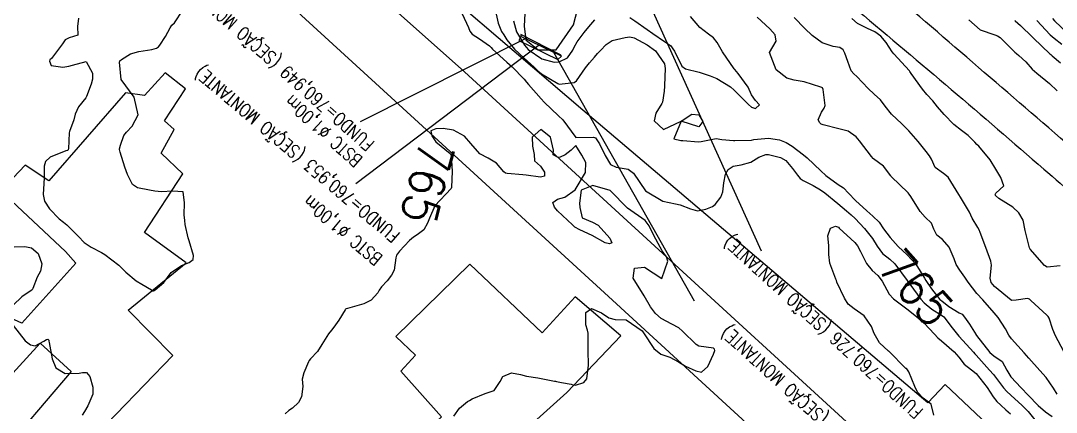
# Model space of a CAD drawing. Header units: metres. Extents: x 307586 to 320046, y 7427249 to 7434250.
# Drawn here: x 318728.1 to 318846.3, y 7429879.1 to 7429923.8 of the extents above; entities that cross this region are included whole.
import ezdxf
from ezdxf.enums import TextEntityAlignment as Align

# ---------------------------------------------------------------- set-up
doc = ezdxf.new("R2010")
doc.units = ezdxf.units.M
doc.header["$MEASUREMENT"] = 0
doc.linetypes.add('CONTINUO', pattern=[0])
for name, color, linetype in [('BUEIRO', 151, 'Continuous'), ('Cotas', 45, 'Continuous'), ('Curvas de Nivel 1m', 11, 'Continuous'), ('Curvas de Nivel 5m', 15, 'Continuous'), ('Divisa', 42, 'FENCELINE2'), ('Edificações', 30, 'Continuous'), ('Hidrografia', 140, 'Continuous'), ('Linha Férrea', 20, 'Continuous'), ('TEXTO', 45, 'Continuous'), ('Vias Primárias', 230, 'Continuous')]:
    doc.layers.add(name, color=color, linetype=linetype)
doc.styles.add('ROMANS', font='romans', dxfattribs={"height": 0.2})
doc.styles.add('Style-STANDARD', font='STANDARD.shx')
doc.linetypes.add('FENCELINE2', pattern='A,0.25,-0.1,[132,ltypeshp.shx,S=0.1,R=0,X=-0.1,Y=0],-0.1,1', length=1.45)

msp = doc.modelspace()

# ---------------------------------------------------------------- linework, layer by layer
at = {"layer": 'BUEIRO', "linetype": 'CONTINUO'}
for points in [[(318785.16, 7429922.04, 763.26), (318784.94, 7429921.59, 763.26), (318789.39, 7429919.41, 763.25), (318789.79, 7429919.77, 763.24)], [(318789.79, 7429919.77, 763.24), (318789.7, 7429919.93, 761.42), (318785.15, 7429922.27, 761.71), (318785.16, 7429922.04, 763.26)], [(318789.79, 7429919.77, 763.24), (318785.16, 7429922.04, 763.26)]]:
    msp.add_polyline3d(points, dxfattribs=at)
at = {"layer": 'Curvas de Nivel 1m', "flags": 128}
for points, elevation in [([(318782.34, 7429924.6), (318782.57, 7429923.56), (318782.96, 7429922.59), (318783.21, 7429922.21), (318783.58, 7429921.67), (318784.43, 7429920.57), (318785.56, 7429919.55), (318786.69, 7429918.54), (318787.11, 7429918.1), (318787.54, 7429917.76), (318789.39, 7429916.65), (318789.52, 7429916.6), (318791.25, 7429916.77), (318791.53, 7429916.95), (318792.55, 7429918.47), (318793, 7429919.02), (318793.56, 7429919.69), (318793.91, 7429920.11), (318794.25, 7429920.45), (318794.91, 7429921.11), (318795.58, 7429921.59), (318797.08, 7429921.91), (318797.59, 7429921.99), (318798.12, 7429921.87), (318799.58, 7429921.1), (318800.53, 7429920.38), (318801.55, 7429918.92), (318801.66, 7429918.37), (318801.58, 7429916.42), (318801.57, 7429916.37), (318801.52, 7429915.79), (318801.34, 7429914.54), (318801.28, 7429914.37), (318800.58, 7429913.29), (318800.38, 7429912.38), (318801.46, 7429911.4), (318803.47, 7429912.34), (318804.67, 7429913.14), (318805.48, 7429913.09), (318805.94, 7429912.31), (318805.47, 7429911.72), (318803.47, 7429912.34), (318802.65, 7429910.35), (318803.45, 7429910.15), (318803.66, 7429910.13), (318805.45, 7429910.01), (318805.74, 7429910.03), (318807.07, 7429910.3), (318807.45, 7429910.36), (318808.1, 7429910.28), (318809.45, 7429910.14), (318809.58, 7429910.14), (318811.45, 7429910.19), (318811.5, 7429910.2), (318811.76, 7429910.25), (318813.45, 7429910.4), (318814.71, 7429910.21), (318815.45, 7429909.92), (318816.14, 7429909.49), (318817.43, 7429908.52), (318817.85, 7429908.17), (318819.41, 7429906.69), (318819.99, 7429906.14), (318821.39, 7429905.13), (318821.99, 7429904.72), (318822.57, 7429904.11), (318823.37, 7429903.27), (318824.67, 7429902.09), (318825.35, 7429901.5), (318826.07, 7429900.8), (318826.59, 7429900.06), (318827.32, 7429899.05), (318828.25, 7429898.04), (318829.29, 7429897.07), (318830.28, 7429896.02), (318831.27, 7429894.4), (318831.39, 7429894.13), (318831.47, 7429894.01), (318832.06, 7429893.19), (318833.02, 7429891.98), (318833.13, 7429891.88), (318833.23, 7429891.8), (318834.03, 7429891.17), (318835.22, 7429890.44), (318835.54, 7429890.28), (318835.81, 7429889.95), (318836.4, 7429889.14), (318837.14, 7429887.93), (318837.16, 7429887.9), (318837.19, 7429887.86), (318838.7, 7429885.91), (318839.16, 7429885.53), (318840.13, 7429884.87), (318840.66, 7429883.89), (318841.13, 7429883.11), (318842.29, 7429881.87), (318843.1, 7429881.05), (318844.24, 7429879.85), (318845.09, 7429879.13), (318845.85, 7429878.6)], 764), ([(318797.62, 7429924.2), (318798.19, 7429923.83), (318799.6, 7429922.84), (318800.23, 7429922.38), (318801.58, 7429921.48), (318802.24, 7429921.02), (318802.71, 7429920.35), (318803.55, 7429918.64), (318803.95, 7429918.34), (318805.54, 7429917.96), (318806.79, 7429917.55), (318807.53, 7429917.25), (318809.11, 7429916.27), (318809.52, 7429915.92), (318811.16, 7429914.25), (318811.5, 7429913.94), (318811.95, 7429913.79), (318812.4, 7429914.24), (318811.97, 7429914.71), (318811.51, 7429915.36), (318811.12, 7429916.25), (318809.99, 7429917.82), (318809.6, 7429918.27), (318809.54, 7429918.33), (318808.19, 7429920.28), (318807.58, 7429921.35), (318807.18, 7429921.89), (318806.58, 7429922.31), (318805.6, 7429923.08), (318804.54, 7429924.33)], 763), ([(318784.33, 7429923.84), (318784.67, 7429922.57), (318785.58, 7429921.06), (318785.8, 7429920.78), (318786.01, 7429920.55), (318787.56, 7429919.48), (318788.98, 7429919.09), (318789.55, 7429919.14), (318790.48, 7429919.58), (318791.1, 7429920.49), (318791.25, 7429920.82), (318791.58, 7429921.41), (318792.39, 7429922.48), (318792.93, 7429923.14), (318793.62, 7429923.95)], 763), ([(318846.42, 7429881.13), (318845.99, 7429881.83), (318845.13, 7429883.05), (318844.41, 7429883.85), (318843.16, 7429885.27), (318842.62, 7429885.87), (318841.19, 7429887.49), (318840.9, 7429887.89), (318840.49, 7429888.61), (318839.66, 7429889.91), (318839.22, 7429890.45), (318837.92, 7429891.92), (318837.24, 7429892.65), (318836.23, 7429893.95), (318835.86, 7429894.54), (318835.28, 7429895.33), (318834.89, 7429895.96), (318834.66, 7429896.6), (318834.09, 7429897.97), (318833.32, 7429898.83), (318832.68, 7429899.34), (318832.33, 7429900), (318832.04, 7429900.7), (318831.35, 7429901.39), (318830.78, 7429902.02), (318829.68, 7429903.73), (318829.49, 7429904.03), (318829.38, 7429904.16), (318827.45, 7429906.05), (318827.4, 7429906.11), (318826.56, 7429907.21), (318825.42, 7429908.05), (318825.39, 7429908.08), (318825.21, 7429908.3), (318823.85, 7429910.1), (318823.46, 7429910.58), (318822.55, 7429911.2), (318821.47, 7429911.49), (318819.69, 7429911.92), (318819.47, 7429912.02), (318819.29, 7429912.15), (318819.12, 7429912.51), (318819.49, 7429913.4), (318819.8, 7429913.85), (318819.9, 7429914.15), (318819.69, 7429915.98), (318819.6, 7429916.15), (318819.52, 7429916.21), (318819.41, 7429916.26), (318817.53, 7429916.85), (318816.38, 7429917.04), (318815.53, 7429917.28), (318814.32, 7429918.21), (318813.57, 7429920.22), (318814.3, 7429921.5), (318814.21, 7429922.21), (318813.6, 7429922.92), (318812.15, 7429924.24)], 764), ([(318846.76, 7429895.82), (318845.28, 7429895.67), (318844.94, 7429895.84), (318843.31, 7429897.74), (318843.25, 7429897.86), (318842.85, 7429899.39), (318842.75, 7429899.87), (318842.51, 7429901.03), (318842.01, 7429901.88), (318841.36, 7429902.53), (318839.75, 7429903.53), (318839.38, 7429903.87), (318839.35, 7429903.91), (318839.32, 7429903.98), (318839.39, 7429904.14), (318840.33, 7429904.97), (318839.96, 7429905.9), (318839.42, 7429906.88), (318838.77, 7429907.92), (318837.45, 7429909.48), (318837.22, 7429909.7), (318837, 7429909.94), (318836.24, 7429910.73), (318835.47, 7429911.29), (318834.61, 7429911.97), (318833.49, 7429913.11), (318832.75, 7429913.99), (318832.2, 7429914.69), (318831.52, 7429915.42), (318831.01, 7429916.02), (318829.75, 7429917.81), (318829.6, 7429918.03), (318829.54, 7429918.1), (318827.77, 7429920.05), (318827.58, 7429920.28), (318826.86, 7429921.34), (318826.27, 7429922.07), (318825.6, 7429922.56), (318824.73, 7429922.96), (318823.61, 7429923.53), (318822.97, 7429924.11)], 766), ([(318836.32, 7429923.95), (318837.61, 7429922.81), (318839.27, 7429922.24), (318839.6, 7429922.13), (318839.88, 7429921.91), (318841.58, 7429920.24), (318841.77, 7429920.08), (318842.03, 7429919.88), (318842.82, 7429919.13), (318843.56, 7429918.32), (318844.07, 7429917.85), (318845.54, 7429916.67), (318846.42, 7429915.83)], 766), ([(318844.1, 7429923.86), (318845.6, 7429922.24), (318846.05, 7429921.83), (318846.93, 7429921.16)], 764), ([(318845.88, 7429924.09), (318846.1, 7429923.83), (318847.6, 7429922.43)], 763), ([(318832.31, 7429878.76), (318832.02, 7429879.99), (318831.1, 7429880.7), (318830.46, 7429881.36), (318830.14, 7429882.01), (318829.47, 7429883.69), (318829.25, 7429884.03), (318829.19, 7429884.07), (318829.14, 7429884.1), (318827.2, 7429886.05), (318827.16, 7429886.08), (318826.11, 7429887), (318825.51, 7429888.08), (318825.19, 7429888.88), (318824.36, 7429890.09), (318823.22, 7429890.92), (318822.55, 7429891.43), (318822.12, 7429892.12), (318821.26, 7429893.97), (318821.19, 7429894.13), (318821.12, 7429894.28), (318820.46, 7429896.14), (318820.33, 7429897.1), (318820.35, 7429898.14), (318820.23, 7429899.23), (318820.51, 7429900.14), (318821.1, 7429900.36), (318821.33, 7429900.29), (318821.42, 7429900.22), (318821.53, 7429900.13), (318823.31, 7429898.5), (318823.62, 7429898.1), (318823.95, 7429897.44), (318824.65, 7429896.09), (318825.27, 7429895.28), (318825.91, 7429894.71), (318826.44, 7429894.06), (318827.24, 7429892.58), (318827.7, 7429892.05), (318829.22, 7429890.89), (318830.33, 7429890.02), (318831.2, 7429889.27), (318832.41, 7429887.99), (318832.78, 7429887.58), (318833.18, 7429887.23), (318834.66, 7429885.97), (318835.16, 7429885.37), (318835.79, 7429884.59), (318836.62, 7429883.94), (318837.14, 7429883.51), (318838.41, 7429881.92), (318839.1, 7429880.84), (318839.51, 7429880.32), (318839.96, 7429879.9), (318840.55, 7429879.35), (318841.08, 7429878.89)], 766), ([(318727.29, 7429898), (318728.52, 7429898.01), (318729.29, 7429897.86), (318730.04, 7429897.22), (318730.46, 7429896.03), (318730.33, 7429895.22), (318729.95, 7429894.52), (318729.43, 7429893.23), (318729.37, 7429893.09), (318729.23, 7429892.98), (318728.19, 7429892.27), (318727.2, 7429891.31)], 766), ([(318727.18, 7429888.98), (318728.58, 7429887.24), (318729.16, 7429886.78), (318729.72, 7429886.66), (318730.7, 7429887.21), (318730.99, 7429887.39), (318731.16, 7429887.42), (318731.26, 7429887.31), (318731.28, 7429887.21), (318731.3, 7429887.07), (318731.63, 7429885.2), (318732.08, 7429884.15), (318733.12, 7429883.51), (318734.74, 7429883.54), (318735.12, 7429883.62), (318735.57, 7429883.61), (318735.94, 7429883.15), (318736.29, 7429881.95), (318736.29, 7429881.14), (318735.73, 7429879.81), (318735.35, 7429879.16), (318735.06, 7429878.73)], 766)]:
    msp.add_lwpolyline(points, dxfattribs=dict(at, elevation=elevation))
at = {"layer": 'Curvas de Nivel 5m', "elevation": 765, "flags": 128}
for points in [[(318734.65, 7429924.12), (318734.52, 7429923.17), (318734.57, 7429922.18), (318733.57, 7429921.9), (318733.12, 7429921.64), (318732.81, 7429921.19), (318731.55, 7429919.53), (318731.39, 7429919.36), (318731.35, 7429919.21), (318731.54, 7429918.72), (318732.87, 7429918.52), (318733.54, 7429918.66), (318733.97, 7429918.74), (318735.54, 7429919.16), (318736.24, 7429917.86), (318736.26, 7429917.15), (318736.08, 7429916.59), (318735.57, 7429915.16), (318735.49, 7429915.02), (318734.64, 7429914.01), (318734.26, 7429913.17), (318734.12, 7429912.51), (318733.63, 7429911.18), (318733.59, 7429911.03), (318733.5, 7429909.18), (318733.49, 7429909.11), (318733.42, 7429909.02), (318733.21, 7429908.97), (318731.41, 7429908.25), (318730.89, 7429907.74), (318730.75, 7429907.22), (318730.73, 7429905.87), (318730.69, 7429905.22), (318730.6, 7429903.97), (318730.76, 7429903.22), (318731.34, 7429902.35), (318732.46, 7429901.19), (318732.94, 7429900.81), (318733.32, 7429900.5), (318734.64, 7429899.17), (318735.3, 7429898.5), (318736.08, 7429897.94), (318737.28, 7429897.34), (318737.67, 7429897.13), (318739.26, 7429895.89), (318740.07, 7429895.1), (318741.24, 7429894.12), (318741.88, 7429893.72), (318742.98, 7429893.06), (318743.14, 7429892.97), (318743.23, 7429892.96), (318743.3, 7429892.99), (318743.4, 7429893.06), (318744.38, 7429893.91), (318745.25, 7429895.04), (318746.42, 7429895.86), (318747.27, 7429896.2), (318747.73, 7429896.55), (318747.77, 7429897.01), (318747.3, 7429898.69), (318747.21, 7429898.92), (318747.19, 7429899.01), (318746.85, 7429900.55), (318746.78, 7429901.02), (318746.71, 7429901.64), (318746.76, 7429903.02), (318746.61, 7429904.27), (318745.37, 7429904.34), (318744.13, 7429904.28), (318743.37, 7429904.37), (318742.75, 7429904.45), (318741.37, 7429904.75), (318740.83, 7429905.1), (318740.24, 7429906.25), (318739.96, 7429907.1), (318739.42, 7429908.83), (318739.34, 7429909.11), (318739.32, 7429909.21), (318739.43, 7429909.6), (318739.82, 7429910.72), (318740.13, 7429911.1), (318740.78, 7429911.77), (318741.47, 7429913.09), (318741, 7429915.09), (318739.52, 7429917.11), (318739.34, 7429919.11), (318739.38, 7429919.27), (318739.55, 7429919.41), (318740.59, 7429920.06), (318741.56, 7429920.32), (318743.03, 7429920.54), (318743.56, 7429920.7), (318743.78, 7429920.84), (318743.95, 7429921.06), (318744.58, 7429922.05), (318745.13, 7429923.04), (318745.32, 7429923.32), (318745.6, 7429923.58), (318746.55, 7429925.03)], [(318778.47, 7429924.64), (318779.17, 7429923.06), (318779.34, 7429922.63), (318779.59, 7429922.29), (318780.45, 7429921.76), (318781.58, 7429920.97), (318781.76, 7429920.79), (318781.93, 7429920.6), (318783.55, 7429919.12), (318784.19, 7429918.57), (318785.53, 7429917.14), (318785.79, 7429916.82), (318786.03, 7429916.55), (318787.5, 7429914.91), (318787.84, 7429914.53), (318789.48, 7429912.98), (318789.97, 7429912.51), (318791.45, 7429910.49), (318793.45, 7429910.52), (318793.67, 7429910.46), (318794.15, 7429909.75), (318794.78, 7429908.45), (318795.41, 7429907.41), (318796.06, 7429907.08), (318797.41, 7429906.87), (318798.04, 7429906.4), (318799.38, 7429904.39), (318801.37, 7429903.23), (318802.81, 7429902.9), (318803.36, 7429902.78), (318804.53, 7429902.33), (318805.35, 7429902.09), (318806.28, 7429902.31), (318807.03, 7429902.62), (318807.36, 7429902.83), (318808.01, 7429903.65), (318808.21, 7429904.28), (318808.35, 7429905.32), (318808.52, 7429906.28), (318808.84, 7429906.85), (318809.41, 7429907.23), (318810.32, 7429907.36), (318811.42, 7429907.66), (318812.35, 7429908.24), (318813.12, 7429908.53), (318813.43, 7429908.55), (318814.83, 7429908.21), (318815.42, 7429907.85), (318816.18, 7429906.96), (318816.75, 7429906.18), (318817.04, 7429905.81), (318817.4, 7429905.59), (318818.53, 7429905.02), (318819.39, 7429904.49), (318819.86, 7429904.15), (318821.37, 7429902.96), (318822.36, 7429902.11), (318822.89, 7429901.65), (318823.34, 7429901.22), (318824.39, 7429900.09), (318825.32, 7429898.93), (318825.86, 7429898.07), (318826.46, 7429897.23), (318827.29, 7429896.57), (318827.88, 7429896.04), (318829.26, 7429894.16), (318829.35, 7429894.03), (318829.57, 7429893.71), (318830.83, 7429892.01), (318831.23, 7429891.57), (318832.09, 7429890.87), (318833.21, 7429890.18), (318833.46, 7429889.98), (318834.43, 7429888.74), (318835.01, 7429887.96), (318835.18, 7429887.77), (318836.07, 7429886.84), (318836.84, 7429885.93), (318836.99, 7429885.76), (318837.16, 7429885.59), (318838.69, 7429883.91), (318839.14, 7429883.39), (318840.29, 7429881.89), (318840.67, 7429881.44), (318841.1, 7429881.05), (318842.42, 7429879.87), (318843.09, 7429879.15), (318844.17, 7429877.85)], [(318847.17, 7429886.01), (318846.22, 7429887.82), (318845.9, 7429888.53), (318845.51, 7429889.84), (318845.39, 7429890.02), (318845.22, 7429890.17), (318843.39, 7429891.86), (318843.23, 7429892), (318843.01, 7429892.09), (318841.74, 7429891.88), (318841.23, 7429891.85), (318841.16, 7429891.89), (318839.26, 7429893.44), (318838.88, 7429893.91), (318838.76, 7429894.42), (318838.9, 7429895.91), (318838.83, 7429896.37), (318838.26, 7429897.92), (318837.63, 7429899.63), (318837.51, 7429899.93), (318837.34, 7429900.21), (318836.69, 7429901.28), (318836.39, 7429901.94), (318835.38, 7429903.66), (318835.17, 7429903.96), (318834.88, 7429904.48), (318833.94, 7429905.97), (318833.41, 7429906.38), (318832.47, 7429907.05), (318832.04, 7429908), (318831.82, 7429908.4), (318831.44, 7429908.89), (318830.55, 7429910.02), (318829.47, 7429911.27), (318828.68, 7429912.04), (318827.49, 7429913.15), (318826.77, 7429914.06), (318826.24, 7429914.8), (318825.52, 7429915.43), (318824.81, 7429916.09), (318823.54, 7429917.46), (318823.19, 7429917.76), (318822.89, 7429918.11), (318822.49, 7429919.19), (318822.17, 7429920.12), (318821.95, 7429920.5), (318821.58, 7429920.76), (318820.83, 7429920.89), (318819.58, 7429921.33), (318818.44, 7429922.16), (318817.6, 7429922.96), (318816.39, 7429924.19)], [(318841.56, 7429923.89), (318841.62, 7429923.84), (318842.21, 7429923.28), (318843.59, 7429921.97), (318843.71, 7429921.86), (318845.58, 7429920.06), (318845.7, 7429919.96), (318845.85, 7429919.84), (318846.77, 7429919.03)], [(318777.51, 7429878.65), (318778.16, 7429879.55), (318779.09, 7429880.3), (318779.3, 7429880.42), (318779.61, 7429880.62), (318781.1, 7429881.24), (318782.13, 7429881.56), (318782.79, 7429882.58), (318783.12, 7429883.16), (318784.11, 7429883.58), (318785.12, 7429883.38), (318785.79, 7429883.22), (318787.12, 7429883.01), (318788.99, 7429882.63), (318789.11, 7429882.62), (318789.22, 7429882.61), (318789.81, 7429882.5), (318790.91, 7429882.28), (318791.11, 7429882.23), (318791.4, 7429882.19), (318792.36, 7429882.47), (318792.7, 7429882.89), (318792.88, 7429884.46), (318792.84, 7429886.15), (318792.84, 7429886.46), (318792.84, 7429888.12), (318792.78, 7429888.47), (318792.6, 7429889.06), (318792.6, 7429890.47), (318793.22, 7429890.94), (318794.39, 7429890.45), (318795.2, 7429889.86), (318795.93, 7429889.7), (318797.2, 7429889.66), (318799.01, 7429888.39), (318799.18, 7429888.16), (318800.34, 7429886.38), (318801.16, 7429885.72), (318802.17, 7429885.37), (318803.15, 7429884.83), (318803.96, 7429884.33), (318805.14, 7429883.82), (318805.79, 7429883.65), (318806.52, 7429884.3), (318807.16, 7429885.71), (318807.3, 7429886.15), (318807.28, 7429886.29), (318807.16, 7429886.4), (318805.5, 7429886.65), (318805.17, 7429886.81), (318803.62, 7429888.34), (318803.19, 7429888.74), (318802.4, 7429889.15), (318801.2, 7429889.79), (318800.52, 7429890.38), (318799.97, 7429891.13), (318799.23, 7429892.39), (318797.97, 7429894.4), (318798.14, 7429895.54), (318799.28, 7429895.68), (318801.26, 7429894.37), (318801.96, 7429896.36), (318801.78, 7429896.85), (318801.29, 7429897.55), (318800.83, 7429898.37), (318800.32, 7429899.38), (318799.81, 7429900.39), (318799.34, 7429900.99), (318797.35, 7429902.41), (318795.38, 7429904.44), (318793.39, 7429905.02), (318792.06, 7429904.48), (318791.87, 7429902.99), (318791.9, 7429902.48), (318792.15, 7429901.29), (318793.34, 7429900.8), (318794.01, 7429900.45), (318795.31, 7429898.98), (318795.55, 7429898.44), (318795.3, 7429898.34), (318794.8, 7429898.44), (318793.32, 7429899.29), (318791.88, 7429899.92), (318791.33, 7429900.25), (318791.05, 7429900.49), (318789.35, 7429902.1), (318789.01, 7429902.51), (318788.82, 7429903.06), (318789.36, 7429903.45), (318790.2, 7429903.67), (318791.37, 7429904.49), (318792.54, 7429906.47), (318792.57, 7429907.63), (318792.11, 7429908.48), (318791.44, 7429909.58), (318790.9, 7429909.03), (318790.22, 7429908.5), (318789.67, 7429908.26), (318789.42, 7429908.19), (318788.85, 7429908.52), (318788.89, 7429909.06), (318788.56, 7429910.52), (318787.46, 7429911.42), (318786.46, 7429910.54), (318786.48, 7429909.5), (318786.69, 7429908.54), (318786.72, 7429907.84), (318787.41, 7429907.2), (318787.85, 7429906.53), (318787.85, 7429906.07), (318787.39, 7429905.97), (318785.77, 7429906.18), (318785.4, 7429906.23), (318783.61, 7429906.37), (318783.4, 7429906.43), (318783.23, 7429906.58), (318782.38, 7429907.57), (318781.42, 7429908.12), (318780.47, 7429908.62), (318779.44, 7429909.8), (318778.71, 7429910.64), (318777.46, 7429911.34), (318776.3, 7429911.51), (318775.46, 7429911.49), (318774.88, 7429911.27), (318774.98, 7429910.68), (318775.44, 7429910), (318777.09, 7429908.65), (318777.21, 7429908.45), (318777.31, 7429906.65), (318777.25, 7429904.78), (318777.21, 7429904.65), (318775.35, 7429902.68), (318774.74, 7429901.28), (318774.51, 7429900.69), (318774.09, 7429899.92), (318773.31, 7429899.38), (318772.9, 7429899.11), (318772.45, 7429898.71), (318771.29, 7429897.49), (318770.98, 7429897.04), (318770.9, 7429896.73), (318770.68, 7429895.32), (318770.41, 7429894.74), (318769.88, 7429894.11), (318769.24, 7429893.42), (318768.97, 7429893.02), (318768.82, 7429892.75), (318768.08, 7429891.91), (318767.22, 7429891.48), (318765.36, 7429890.94), (318765.21, 7429890.9), (318765.15, 7429890.86), (318765.1, 7429890.8), (318764.38, 7429889.62), (318763.82, 7429888.81), (318763.53, 7429888.47), (318763.18, 7429888.04), (318762.45, 7429886.83), (318761.95, 7429886.04), (318761.14, 7429885.18), (318760.98, 7429885), (318760.91, 7429884.85), (318760.38, 7429883.6), (318760.18, 7429882.86), (318760.26, 7429882.02), (318760.1, 7429880.85), (318759.77, 7429880.18), (318759.07, 7429879.53), (318758.67, 7429879.27), (318758.25, 7429878.88)]]:
    msp.add_lwpolyline(points, dxfattribs=at)
at = {"layer": 'Divisa'}
msp.add_lwpolyline([(318936.74, 7429752.2), (318924.61, 7429771.41), (318893.79, 7429816.08), (318885.48, 7429826.04), (318872.83, 7429839.72), (318838.13, 7429874.27), (318839.85, 7429876.35), (318833.62, 7429882.24), (318831.63, 7429880.14), (318792.24, 7429913.6), (318768.97, 7429933.53), (318759.79, 7429940.28), (318746.8, 7429951.78), (318718.1, 7429978.99), (318695.86, 7429998.18), (318663.16, 7430022.12), (318644.56, 7430035.13), (318629.96, 7430042.88), (318613.12, 7430051.23), (318603.39, 7430066.31), (318589.34, 7430091.98)], dxfattribs=at)
at = {"layer": 'Edificações'}
for points in [[(318745.43, 7429885.57), (318740.31, 7429890.76), (318746.94, 7429896.18), (318742.19, 7429899.64), (318746.56, 7429906.34), (318744.08, 7429908.7), (318745.59, 7429911.4), (318744.46, 7429912.38), (318746.87, 7429916.07), (318744.53, 7429917.87), (318742.2, 7429915.31), (318740.01, 7429915.61), (318731.28, 7429905.54), (318728.56, 7429907.32), (318725.77, 7429904.39), (318733.15, 7429897.47), (318734.35, 7429896.12), (318728.18, 7429889.26), (318726.52, 7429890.01)], [(318745.59, 7429822.95), (318759.54, 7429838.21), (318776.22, 7429855.34), (318769.61, 7429862.74), (318776.29, 7429868.62), (318790.4, 7429881.34), (318796.57, 7429887.8), (318791.36, 7429892.28), (318787.61, 7429888.17), (318779.32, 7429896.02), (318770.87, 7429887.73), (318773.15, 7429885.6), (318771.46, 7429883.77), (318776.09, 7429878.56), (318765.07, 7429868.36), (318765.57, 7429867.17), (318758.45, 7429857.34), (318747.72, 7429846.68), (318745.44, 7429846.29), (318735.45, 7429835.95), (318739.05, 7429832.36), (318736.56, 7429828.3), (318745.59, 7429822.95)], [(318722.76, 7429878.78), (318730.28, 7429886.98), (318733.82, 7429883.75), (318728.11, 7429877.05), (318732.48, 7429872.16), (318745.43, 7429885.57)]]:
    msp.add_lwpolyline(points, dxfattribs=at)
at = {"layer": 'Hidrografia'}
msp.add_lwpolyline([(318785.8, 7429928.28), (318785.55, 7429923.23), (318785.74, 7429921.66), (318787.13, 7429920.52), (318789.21, 7429920.52), (318791.17, 7429923.36), (318792.31, 7429927.78)], dxfattribs=at)
at = {"layer": 'Linha Férrea'}
for points in [[(318930.9, 7429825.43, 0.003669), (318914.04, 7429846.17, 0.027382), (318898.79, 7429862.71, 0.019936), (318891.81, 7429869.76, 0.023999), (318882.52, 7429878.61, -0.025461), (318872.28, 7429888.25, 0.010084), (318862.5, 7429896.99, -0.004272), (318847.47, 7429909.85, -0.000685), (318826.03, 7429928.34, 0.00651), (318808.89, 7429942.92, 0.009667), (318798.46, 7429952.05, 0.010474), (318788.47, 7429960.52, 0.002394), (318769.69, 7429976.6, 0.013875), (318759.15, 7429985.59, 0.007574), (318744.09, 7429998.63, -0.000565), (318730.12, 7430010.35, -0.001696), (318713.43, 7430023.89, 0.01145), (318697.75, 7430035.59, 0.011172), (318677.18, 7430050.23), (318658.01, 7430062.38), (318640.62, 7430072.92), (318614.68, 7430088.65)], [(318612.61, 7430085.29), (318638.57, 7430069.55), (318655.64, 7430059.14), (318675.38, 7430046.24, -0.017706), (318695.72, 7430031.9, 0.0027), (318711.28, 7430020.21, -0.018252), (318727.69, 7430007.07, 0.007557), (318741.74, 7429995.31, -0.013364), (318756.51, 7429982.66, 0.008323), (318767.58, 7429972.98, -0.004373), (318785.8, 7429957.31, 0.003978), (318795.85, 7429948.64, -0.002441), (318806.39, 7429939.62, 0.004607), (318823.64, 7429924.98, -0.005417), (318844.88, 7429906.88, 0.004272), (318859.96, 7429893.98, -0.019937), (318869.52, 7429885.26, 0.016492), (318879.94, 7429875.63, -0.023999), (318888.96, 7429867.05, 0.009413), (318896.05, 7429859.89, -0.027382), (318911, 7429843.66, -0.003669), (318927.83, 7429822.97, -0.027535), (318943.27, 7429801.35, -0.000874)]]:
    msp.add_lwpolyline(points, format="xyb", dxfattribs=at)
at = {"layer": 'TEXTO', "linetype": 'CONTINUO', "flags": 128}
for points in [[(318795.34, 7429935.81), (318812.59, 7429897.55)], [(318787.31, 7429921.07), (318766.31, 7429905.18)], [(318785.8, 7429921.85), (318766.83, 7429912.29)], [(318788.9, 7429920.26), (318804.97, 7429891.82)]]:
    msp.add_lwpolyline(points, dxfattribs=at)
at = {"layer": 'Vias Primárias', "elevation": 758.33}
for points in [[(318666.34, 7430004.57, -0.449232), (318667.52, 7430004.7, -0.039063), (318673.03, 7430000.89, -0.011211), (318681.96, 7429994.07, -0.025857), (318696.42, 7429982.42), (318705.02, 7429974.71), (318715.81, 7429964.64), (318730.47, 7429951.04), (318739.88, 7429943), (318758.78, 7429925.67), (318773.49, 7429912.19), (318795.19, 7429892.31), (318814.62, 7429874.45)], [(318666.34, 7430004.57, -0.449232), (318667.52, 7430004.7, -0.039063), (318673.03, 7430000.89, -0.011211), (318681.96, 7429994.07, -0.025857), (318696.42, 7429982.42), (318705.02, 7429974.71), (318715.81, 7429964.64), (318730.47, 7429951.04), (318739.88, 7429943), (318758.78, 7429925.67), (318773.49, 7429912.19), (318795.19, 7429892.31), (318814.62, 7429874.45)], [(318721.14, 7429970.37), (318735.75, 7429956.83), (318744.68, 7429948.82), (318763.57, 7429931.51), (318778.74, 7429918), (318800.48, 7429898.08), (318823.72, 7429876.72, 0.00418), (318860.85, 7429843.15, -0.018657), (318871.85, 7429832.62, -0.000549), (318885.4, 7429818.6, -0.047772), (318900.74, 7429799.32, -0.009135), (318910.3, 7429787.11, -0.055681), (318925.46, 7429765.71, -0.060984)], [(318721.14, 7429970.37), (318735.75, 7429956.83), (318744.68, 7429948.82), (318763.57, 7429931.51), (318778.74, 7429918), (318800.48, 7429898.08), (318823.72, 7429876.72, 0.00418), (318860.85, 7429843.15, -0.018657), (318871.85, 7429832.62, -0.000549), (318885.4, 7429818.6, -0.047772), (318900.74, 7429799.32, -0.009135), (318910.3, 7429787.11, -0.055681), (318925.46, 7429765.71, -0.060984)]]:
    msp.add_lwpolyline(points, format="xyb", dxfattribs=at)

# ---------------------------------------------------------------- texts
at = {"layer": 'Cotas', "style": 'Style-STANDARD'}
for rotation, p in [(255.7193, (318774.48, 7429905.31, 765)), (311.4633, (318830.29, 7429893.33, 765))]:
    msp.add_text('765', height=4, rotation=rotation, dxfattribs=at).set_placement(p, align=Align.MIDDLE_CENTER)
at = {"layer": 'TEXTO', "style": 'ROMANS', "width": 0.8}
for s, rotation, p in [('FUNDO=760,949 (SEÇÃO MONTANTE)', 138.3547, (318768.56, 7429909.94, 758.33)), ('FUNDO=760,953 (SEÇÃO MONTANTE)', 139.7065, (318771.49, 7429899.49)), ('BSTC Ø1,00m', 138, (318767.21, 7429908.09)), ('BSTC Ø1,00m', 139.7065, (318769.49, 7429896.88)), ('FUNDO=760,726 (SEÇÃO MONTANTE)', 137.5578, (318831.2, 7429879.33)), ('FUNDO=761,065 (SEÇÃO MONTANTE)', 137.5578, (318830.89, 7429868.98))]:
    msp.add_text(s, height=1.5, rotation=rotation, dxfattribs=at).set_placement(p)

doc.saveas('drawing.dxf')
